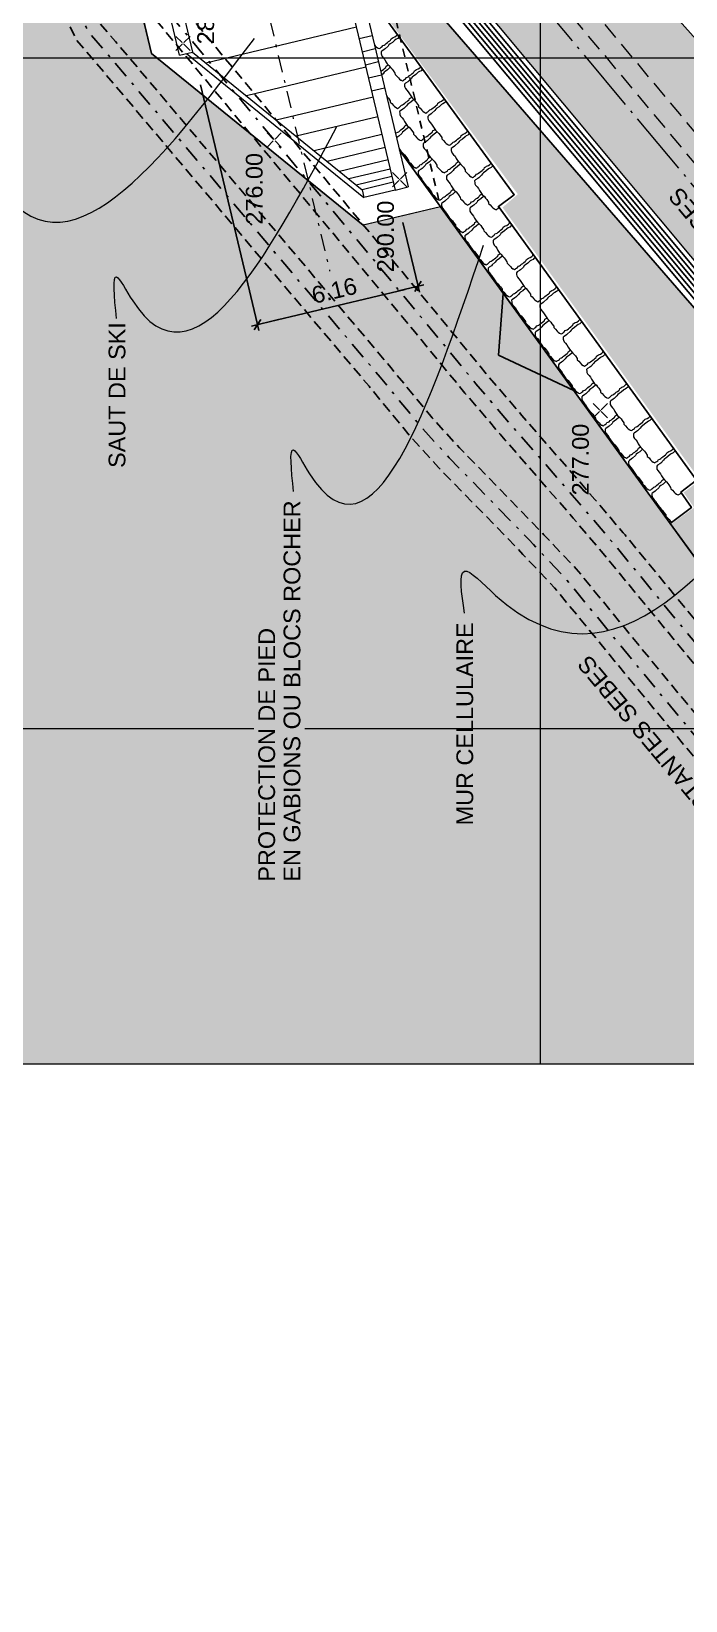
# Model space of a CAD drawing. Extents: x 62405 to 62842, y 108162 to 109685.
# Drawn here: x 62481 to 62505.4, y 109467.5 to 109526 of the extents above; entities that cross this region are included whole.
import ezdxf
from ezdxf.enums import TextEntityAlignment as Align

# ---------------------------------------------------------------- set-up
doc = ezdxf.new("R2010")
doc.units = 0
doc.header["$LTSCALE"] = 0.999976
doc.header["$MEASUREMENT"] = 0
for name, pattern in [('ACAD_ISO04W100', [30, 24, -3, 0, -3]), ('DOT', [0.55, 0.3, -0.25]), ('NASCOSTA', [9.525, 6.35, -3.175]), ('TRATTEGGIATA2', [9.525, 6.35, -3.175]), ('TRATTOPUNTO2', [12.7, 6.35, -3.175, 0, -3.175])]:
    doc.linetypes.add(name, pattern=pattern)
for name, color, linetype in [('Bâti', 7, 'Continuous'), ('colore lago', 131, 'Continuous'), ('Conduite 1000', 170, 'Continuous'), ('coordinate', 2, 'Continuous'), ('DIME', 6, 'Continuous'), ('Limite fiume', 6, 'Continuous'), ('LIN010CO', 2, 'Continuous'), ('LIN010TR', 2, 'NASCOSTA'), ('LIN018CO', 6, 'Continuous'), ('LIN018TR', 6, 'NASCOSTA'), ('LIN035CO', 1, 'Continuous'), ('pendenze', 2, 'Continuous'), ('scavo 1', 254, 'Continuous'), ('sezioni', 7, 'Continuous'), ('TEXT035', 1, 'Continuous')]:
    doc.layers.add(name, color=color, linetype=linetype)
doc.layers.add('Colori bordi', color=5, linetype='Continuous', plot=False)
doc.styles.add('ARIAL', font='arial.ttf')
doc.dimstyles.new('250', dxfattribs={"dimscale": 2.5, "dimtxt": 0.25, "dimasz": 0.2, "dimexe": 0, "dimexo": 0.5, "dimgap": 0.1, "dimtad": 1, "dimzin": 0, "dimdsep": 46, "dimtxsty": 'ARIAL', "dimblk1": 'LINE', "dimblk2": 'LINE', "dimsah": 1, "dimcen": 2.5, "dimclrd": 256, "dimclre": 256, "dimclrt": 1, "dimadec": 0, "dimazin": 0, "dimtfac": 1, "dimtmove": 2, "dimatfit": 3, "dimldrblk": 'LINE', "dimfxl": 1, "dimtvp": 1, "dimtolj": 1, "dimtzin": 0, "dimarcsym": 0})

# ---------------------------------------------------------------- blocks, each defined once
blk = doc.blocks.new('quote')
at = {"layer": 'LIN018CO'}
for p, q in [((0.001, 0.001), (-0.001, -0.001)), ((0.001, -0.001), (-0.001, 0.001))]:
    blk.add_line(p, q, dxfattribs=at)
at = {"layer": 'LIN035CO'}
for p, q in [((-0.013, 0.013), (-0.106, 0.106)), ((0.106, 0.106), (0.013, 0.013)), ((-0.013, -0.013), (-0.106, -0.106)), ((0.106, -0.106), (0.013, -0.013))]:
    blk.add_line(p, q, dxfattribs=at)
at = {"layer": 'TEXT035', "style": 'ARIAL'}
blk.add_attdef('VALORE', text='', height=0.25, dxfattribs=at).set_placement((0, 0.33), align=Align.CENTER)
blk = doc.blocks.new('LINE')
for p, q in [((-1.6, 0), (0.45, 0)), ((0, 0.45), (0, -0.45))]:
    blk.add_line(p, q)
at = {"color": 3}
blk.add_line((-0.32, -0.32), (0.32, 0.32), dxfattribs=at)
blk = doc.blocks.new('*D14')
at = {"layer": 'Defpoints', "color": 0, "ltscale": 2.5, "transparency": 16777216}
for p in [(62487.034, 109525.207), (62494.591, 109520.069), (62495.447, 109516.48)]:
    blk.add_point(p, dxfattribs=at)
at = {"layer": 'DIME', "lineweight": -2, "ltscale": 2.5, "transparency": 16777216}
for p, q in [((62487.324, 109523.991), (62489.455, 109515.052)), ((62494.881, 109518.853), (62495.447, 109516.48)), ((62489.941, 109515.168), (62494.96, 109516.364))]:
    blk.add_line(p, q, dxfattribs=at)
at = {"layer": 'DIME', "lineweight": -2, "ltscale": 2.5, "transparency": 16777216, "xscale": 0.5, "yscale": 0.5, "zscale": 0.5}
for p, rotation in [((62495.447, 109516.48), 13.40654190891899), ((62489.455, 109515.052), 193.406541908919)]:
    blk.add_blockref('LINE', p, dxfattribs=dict(at, rotation=rotation))
at = {"layer": 'DIME', "color": 1, "ltscale": 2.5, "transparency": 16777216, "insert": (62492.319, 109516.32), "char_height": 0.625, "attachment_point": 5, "rotation": 13.40654, "style": 'ARIAL'}
blk.add_mtext('\\A1;6.16', dxfattribs=at)

msp = doc.modelspace()

# ---------------------------------------------------------------- hatches: boundary and pattern name
at = {"layer": 'colore lago', "ltscale": 2.5}
msp.add_hatch(color=256, dxfattribs=at).paths.add_polyline_path([(62418.386, 109536.339), (62418.985, 109535.375), (62423.804, 109527.74), (62427.401, 109522.066), (62428.917, 109522.33), (62431.999, 109520.483), (62435.209, 109517.103), (62435.248, 109508.375), (62442.532, 109497.745), (62448.327, 109490.271), (62450.507, 109487.501), (62519.333, 109487.501), (62517.305, 109489.509), (62515.162, 109489.283), (62513.59, 109490.987), (62513.852, 109495.246), (62504.852, 109507.641), (62496.282, 109519.444), (62493.401, 109518.757), (62485.503, 109525.16), (62484.758, 109528.288), (62471.397, 109544.28), (62471.521, 109544.381), (62471.307, 109544.63), (62466.582, 109550.14), (62461.323, 109555.669), (62452.234, 109564.908), (62445.975, 109571.355), (62438.597, 109578.993), (62431.968, 109586.051), (62422.759, 109596.383), (62419.614, 109600.43), (62418.386, 109602.152)])
at = {"layer": 'Limite fiume', "linetype": 'Continuous'}
h = msp.add_hatch(dxfattribs=at)
h.set_pattern_fill('DOTS', color=256, scale=5, angle=-44.99995, style=0)
h.set_pattern_definition([(225.00005426, (0.10277, 999.94085), (0.1104857485, -0.33145619904), [0, -0.3125])])
h.paths.add_polyline_path([(62504.878, 109507.605), (62505.742, 109508.232), (62505.354, 109508.795), (62505.963, 109509.256), (62498.597, 109519.418), (62499.167, 109519.911), (62493.894, 109527.02), (62493.514, 109526.744), (62492.516, 109530.934), (62507.543, 109513.616), (62507.737, 109513.778), (62513.187, 109507.255), (62513.381, 109507.417), (62516.504, 109503.679), (62516.063, 109503.311), (62524.715, 109494.745), (62523.716, 109493.9), (62524.201, 109493.33), (62513.852, 109495.246)])
at = {"layer": 'scavo 1'}
msp.add_hatch(color=256, dxfattribs=at).paths.add_polyline_path([(62471.01, 109566.95), (62490.287, 109543.354), (62493.868, 109538.026), (62496.302, 109534.794), (62498.473, 109532.507), (62499.4, 109531.059), (62500.442, 109530.191), (62502.093, 109528.83), (62504.467, 109527.208), (62507.064, 109524.292), (62507.501, 109523.45), (62508, 109522.241), (62508.782, 109521.102), (62509.886, 109519.928), (62512.198, 109517.473), (62513.479, 109516.121), (62514.44, 109514.804), (62516.041, 109512.919), (62517.447, 109510.814), (62518.571, 109509.21), (62519.852, 109507.691), (62521.103, 109506.321), (62522.265, 109504.564), (62522.384, 109503.79), (62523.04, 109502.181), (62523.963, 109501.139), (62525.363, 109499.62), (62526.882, 109498.16), (62527.663, 109497.205), (62524.715, 109494.745), (62493.673, 109531.901), (62492.516, 109530.934), (62481.544, 109544.066), (62482.701, 109545.034), (62468.3, 109562.272), (62452.365, 109578.929), (62458.034, 109583.666), (62469.779, 109568.539)])

# ---------------------------------------------------------------- linework, layer by layer
at = {"layer": 'Bâti', "linetype": 'DOT'}
msp.add_line((62493.604, 109530.679), (62496.282, 109519.444), dxfattribs=at)
at = {"layer": 'Colori bordi', "linetype": 'Continuous', "lineweight": 0, "flags": 128}
msp.add_lwpolyline([(62423.804, 109527.74), (62427.401, 109522.066), (62428.917, 109522.33), (62431.999, 109520.483), (62435.209, 109517.103), (62435.248, 109508.375), (62442.532, 109497.745), (62448.327, 109490.271), (62450.507, 109487.501), (62519.333, 109487.501), (62517.305, 109489.509), (62515.162, 109489.283), (62513.59, 109490.987), (62513.852, 109495.246), (62504.852, 109507.641), (62496.282, 109519.444), (62493.401, 109518.757), (62485.503, 109525.16), (62484.758, 109528.288)], dxfattribs=at)
at = {"layer": 'Conduite 1000', "linetype": 'TRATTEGGIATA2', "ltscale": 0.06, "flags": 128}
for points, elevation in [([(62462.951, 109569.266), (62468.482, 109563.313), (62474.066, 109557.787), (62475.014, 109556.513), (62475.806, 109554.754), (62477.042, 109551.158), (62484.673, 109530.139), (62485.796, 109527.96), (62486.539, 109527.03), (62496.147, 109515.461), (62498.015, 109513.188), (62499.314, 109511.67), (62499.508, 109511.447), (62501.86, 109508.75), (62502.044, 109508.532), (62503.096, 109507.296), (62503.169, 109507.21), (62506.669, 109502.962), (62510.917, 109497.796), (62515.172, 109492.623), (62520.198, 109486.553), (62525.225, 109480.482), (62530.361, 109474.313), (62535.499, 109468.144), (62540.212, 109462.497), (62544.926, 109456.851), (62565.713, 109432.084), (62567.128, 109430.36), (62568.411, 109428.898), (62569.163, 109427.961), (62570.114, 109426.834), (62570.457, 109426.45), (62575.082, 109420.662), (62582.399, 109411.97), (62582.754, 109410.872), (62581.736, 109410.542), (62581.445, 109411.441), (62574.254, 109419.984), (62569.64, 109425.759), (62569.306, 109426.133), (62568.337, 109427.281), (62567.592, 109428.209), (62566.312, 109429.667), (62564.89, 109431.401), (62544.106, 109456.164), (62539.391, 109461.812), (62534.677, 109467.459), (62529.539, 109473.629), (62524.402, 109479.799), (62519.374, 109485.87), (62514.347, 109491.942), (62510.09, 109497.117), (62505.844, 109502.281), (62502.347, 109506.525), (62502.28, 109506.604), (62501.229, 109507.839), (62501.048, 109508.052), (62498.701, 109510.744), (62498.504, 109510.971), (62497.195, 109512.501), (62495.322, 109514.78), (62485.71, 109526.354), (62484.894, 109527.375), (62483.691, 109529.709), (62476.034, 109550.802), (62474.81, 109554.36), (62474.086, 109555.967), (62473.256, 109557.084), (62467.714, 109562.568), (62462.167, 109568.537)], 279.04), ([(62463.405, 109565.574), (62465.133, 109563.791), (62469.02, 109559.793), (62472.915, 109555.789), (62473.768, 109554.683), (62474.27, 109553.501), (62475.053, 109551.212), (62475.959, 109548.424), (62476.864, 109545.64), (62482.403, 109528.776), (62483.598, 109526.257), (62484.158, 109525.609), (62494.437, 109513.44), (62495.976, 109511.575), (62496.99, 109510.456), (62498.469, 109508.942), (62499.969, 109507.403), (62500.142, 109507.214), (62501.341, 109505.952), (62503.051, 109503.871), (62504.767, 109501.782), (62509.889, 109495.622), (62515.014, 109489.461), (62518.195, 109485.622), (62525.264, 109477.098), (62530.391, 109470.978), (62534.032, 109466.633), (62535.529, 109464.845), (62535.642, 109464.708), (62536.737, 109463.404), (62545.242, 109453.253), (62545.418, 109453.044), (62561.204, 109434.247), (62563.166, 109431.887), (62565.561, 109428.98), (62566.396, 109428.011), (62567.418, 109426.731), (62568.805, 109425.067), (62572.623, 109420.422), (62576.608, 109415.646), (62580.658, 109410.792), (62581.152, 109409.337), (62580.139, 109408.993), (62579.709, 109410.26), (62575.787, 109414.96), (62571.799, 109419.739), (62567.981, 109424.384), (62566.589, 109426.054), (62565.572, 109427.328), (62564.743, 109428.291), (62562.342, 109431.205), (62560.383, 109433.561), (62544.599, 109452.356), (62544.422, 109452.566), (62535.917, 109462.716), (62534.82, 109464.023), (62534.706, 109464.161), (62533.211, 109465.946), (62529.571, 109470.291), (62524.442, 109476.413), (62517.372, 109484.939), (62514.19, 109488.777), (62509.066, 109494.938), (62503.943, 109501.1), (62502.224, 109503.191), (62500.538, 109505.243), (62499.359, 109506.485), (62499.192, 109506.668), (62497.703, 109508.194), (62496.211, 109509.723), (62495.167, 109510.875), (62493.616, 109512.754), (62483.344, 109524.914), (62482.694, 109525.668), (62481.407, 109528.378), (62475.846, 109545.308), (62474.941, 109548.093), (62474.037, 109550.874), (62473.27, 109553.119), (62472.836, 109554.139), (62472.105, 109555.087), (62468.252, 109559.048), (62464.365, 109563.045), (62462.637, 109564.829)], 277.833)]:
    msp.add_lwpolyline(points, close=True, dxfattribs=dict(at, elevation=elevation))
at = {"layer": 'Conduite 1000', "linetype": 'TRATTOPUNTO2', "ltscale": 0.1, "flags": 128}
for points, elevation in [([(62462.559, 109568.901), (62468.098, 109562.94), (62473.661, 109557.435), (62474.55, 109556.24), (62475.308, 109554.557), (62476.538, 109550.98), (62484.182, 109529.924), (62485.345, 109527.667), (62486.124, 109526.692), (62495.734, 109515.121), (62497.605, 109512.844), (62498.909, 109511.32), (62499.105, 109511.096), (62501.454, 109508.401), (62501.636, 109508.186), (62502.688, 109506.95), (62502.758, 109506.868), (62506.256, 109502.622), (62510.504, 109497.456), (62514.759, 109492.282), (62519.786, 109486.211), (62524.813, 109480.14), (62529.95, 109473.971), (62535.088, 109467.802), (62539.801, 109462.154), (62544.516, 109456.507), (62565.301, 109431.742), (62566.72, 109430.013), (62568.001, 109428.553), (62568.75, 109427.621), (62569.71, 109426.484), (62570.049, 109426.105), (62574.668, 109420.323), (62581.922, 109411.705), (62582.245, 109410.707)], 279.04), ([(62463.021, 109565.201), (62464.749, 109563.418), (62468.636, 109559.42), (62472.51, 109555.438), (62473.302, 109554.411), (62473.77, 109553.31), (62474.545, 109551.043), (62475.45, 109548.258), (62476.355, 109545.474), (62481.905, 109528.577), (62483.146, 109525.962), (62483.751, 109525.261), (62494.026, 109513.097), (62495.571, 109511.225), (62496.601, 109510.09), (62498.086, 109508.568), (62499.58, 109507.036), (62499.751, 109506.85), (62500.939, 109505.597), (62502.637, 109503.531), (62504.355, 109501.441), (62509.478, 109495.28), (62514.602, 109489.119), (62517.784, 109485.281), (62524.853, 109476.755), (62529.981, 109470.634), (62533.622, 109466.289), (62535.117, 109464.503), (62535.231, 109464.366), (62536.327, 109463.06), (62544.832, 109452.909), (62545.008, 109452.7), (62560.794, 109433.904), (62562.754, 109431.546), (62565.152, 109428.636), (62565.984, 109427.67), (62567.003, 109426.392), (62568.393, 109424.725), (62572.211, 109420.08), (62576.198, 109415.303), (62580.184, 109410.526), (62580.646, 109409.165)], 277.833)]:
    msp.add_lwpolyline(points, dxfattribs=dict(at, elevation=elevation))
at = {"layer": 'coordinate', "linetype": 'Continuous', "lineweight": 0}
for p, q in [((62500, 109634.678), (62500, 109487.501)), ((62471.457, 109525), (62561.886, 109525)), ((62418.386, 109500), (62489.313, 109500)), ((62491.225, 109500), (62501.294, 109500)), ((62501.294, 109500), (62532.435, 109500))]:
    msp.add_line(p, q, dxfattribs=at)
at = {"layer": 'Limite fiume', "linetype": 'Continuous'}
for p, q in [((62494.752, 109521.551), (62504.852, 109507.641)), ((62498.626, 109516.216), (62498.446, 109513.908)), ((62498.446, 109513.908), (62501.256, 109512.594))]:
    msp.add_line(p, q, dxfattribs=at)
at = {"layer": 'Limite fiume', "linetype": 'Continuous', "flags": 128}
msp.add_lwpolyline([(62504.852, 109507.641), (62505.646, 109508.229), (62505.251, 109508.812), (62505.83, 109509.251), (62498.441, 109519.457), (62499.034, 109519.89), (62493.887, 109526.95), (62493.528, 109526.685), (62492.516, 109530.934), (62507.543, 109513.616), (62507.737, 109513.778), (62513.187, 109507.255), (62513.381, 109507.417), (62516.504, 109503.679), (62516.063, 109503.311), (62524.663, 109494.702), (62523.716, 109493.9), (62524.201, 109493.33), (62513.852, 109495.246)], close=True, dxfattribs=at)
at = {"layer": 'LIN010CO', "linetype": 'Continuous', "lineweight": 0}
for p, q in [((62493.144, 109526.14), (62487.532, 109524.803)), ((62493.247, 109525.711), (62493.733, 109525.827)), ((62493.363, 109525.224), (62493.849, 109525.34)), ((62493.501, 109524.643), (62489.041, 109523.58)), ((62493.479, 109524.738), (62493.965, 109524.854)), ((62493.594, 109524.252), (62494.081, 109524.367)), ((62493.765, 109523.536), (62490.156, 109522.676)), ((62493.941, 109522.796), (62490.901, 109522.072)), ((62494.099, 109522.134), (62491.568, 109521.531)), ((62494.214, 109521.65), (62492.055, 109521.136)), ((62494.324, 109521.192), (62492.517, 109520.762)), ((62494.405, 109520.849), (62492.863, 109520.481)), ((62494.472, 109520.571), (62493.142, 109520.254))]:
    msp.add_line(p, q, dxfattribs=at)
at = {"layer": 'LIN010CO', "linetype": 'TRATTOPUNTO2', "lineweight": 0, "ltscale": 0.1, "flags": 128}
msp.add_lwpolyline([(62452.113, 109685.001), (62492.147, 109517.041)], dxfattribs=at)
at = {"layer": 'LIN010CO', "linetype": 'Continuous', "lineweight": 0, "flags": 128}
for points in [[(62493.817, 109525.475), (62493.841, 109525.447), (62493.879, 109525.404), (62493.934, 109525.367), (62493.934, 109525.367), (62493.952, 109525.36), (62493.993, 109525.34), (62494.026, 109525.358), (62494.047, 109525.373), (62494.067, 109525.389), (62494.105, 109525.417), (62494.137, 109525.461), (62494.18, 109525.474), (62494.216, 109525.495), (62494.259, 109525.534), (62494.3, 109525.565), (62494.346, 109525.6), (62494.392, 109525.635), (62494.421, 109525.657), (62494.439, 109525.71), (62494.48, 109525.734), (62494.513, 109525.759), (62494.58, 109525.783), (62494.638, 109525.828), (62494.677, 109525.863), (62494.677, 109525.867)], [(62494.754, 109525.762), (62494.741, 109525.765), (62494.72, 109525.749), (62494.685, 109525.717), (62494.629, 109525.687), (62494.58, 109525.657), (62494.487, 109525.573), (62494.405, 109525.517), (62494.359, 109525.483), (62494.326, 109525.431), (62494.219, 109525.331), (62494.185, 109525.306), (62494.099, 109525.247), (62494.069, 109525.217), (62494.07, 109525.146), (62494.076, 109525.105), (62494.105, 109525.049), (62494.157, 109524.989), (62494.208, 109524.93), (62494.249, 109524.85), (62494.298, 109524.776), (62494.352, 109524.705), (62494.43, 109524.627), (62494.479, 109524.572), (62494.52, 109524.518), (62494.585, 109524.423), (62494.589, 109524.374), (62494.652, 109524.317), (62494.713, 109524.246), (62494.752, 109524.203), (62494.806, 109524.166), (62494.806, 109524.166), (62494.824, 109524.159), (62494.866, 109524.139), (62494.898, 109524.157), (62494.919, 109524.172), (62494.939, 109524.188), (62494.977, 109524.216), (62495.009, 109524.26), (62495.052, 109524.273), (62495.088, 109524.294), (62495.131, 109524.333), (62495.172, 109524.364), (62495.218, 109524.399), (62495.264, 109524.434), (62495.293, 109524.456), (62495.311, 109524.509), (62495.352, 109524.533), (62495.385, 109524.558), (62495.452, 109524.582), (62495.51, 109524.627), (62495.549, 109524.662), (62495.55, 109524.67)], [(62494.053, 109524.486), (62494.077, 109524.508), (62494.118, 109524.539), (62494.164, 109524.574), (62494.21, 109524.609), (62494.239, 109524.631), (62494.257, 109524.684), (62494.298, 109524.708), (62494.331, 109524.733)], [(62494.416, 109524.642), (62494.398, 109524.631), (62494.305, 109524.547), (62494.223, 109524.491), (62494.177, 109524.457), (62494.144, 109524.405), (62494.085, 109524.35)], [(62495.63, 109524.56), (62495.613, 109524.564), (62495.592, 109524.548), (62495.558, 109524.516), (62495.501, 109524.486), (62495.452, 109524.456), (62495.359, 109524.372), (62495.277, 109524.316), (62495.231, 109524.282), (62495.198, 109524.23), (62495.091, 109524.13), (62495.058, 109524.104), (62494.971, 109524.046), (62494.941, 109524.016), (62494.942, 109523.945), (62494.948, 109523.904), (62494.977, 109523.848), (62495.029, 109523.788), (62495.08, 109523.729), (62495.121, 109523.649), (62495.17, 109523.575), (62495.224, 109523.504), (62495.302, 109523.426), (62495.351, 109523.371), (62495.392, 109523.317), (62495.457, 109523.222), (62495.461, 109523.173), (62495.524, 109523.116), (62495.585, 109523.045), (62495.624, 109523.002), (62495.678, 109522.965), (62495.678, 109522.965), (62495.696, 109522.958), (62495.738, 109522.938), (62495.77, 109522.956), (62495.791, 109522.971), (62495.811, 109522.987), (62495.849, 109523.015), (62495.881, 109523.059), (62495.924, 109523.072), (62495.96, 109523.093), (62496.003, 109523.132), (62496.044, 109523.163), (62496.09, 109523.198), (62496.136, 109523.233), (62496.165, 109523.255), (62496.183, 109523.308), (62496.224, 109523.332), (62496.257, 109523.357), (62496.324, 109523.381), (62496.382, 109523.425), (62496.421, 109523.461), (62496.422, 109523.473)], [(62494.269, 109523.578), (62494.297, 109523.546), (62494.338, 109523.492), (62494.403, 109523.398), (62494.407, 109523.349), (62494.47, 109523.291), (62494.531, 109523.22), (62494.569, 109523.177), (62494.624, 109523.14), (62494.624, 109523.14), (62494.642, 109523.134), (62494.683, 109523.113), (62494.716, 109523.131), (62494.737, 109523.146), (62494.757, 109523.162), (62494.795, 109523.191), (62494.827, 109523.234), (62494.87, 109523.247), (62494.906, 109523.268), (62494.949, 109523.307), (62494.99, 109523.338), (62495.036, 109523.373), (62495.082, 109523.408), (62495.111, 109523.43), (62495.129, 109523.483), (62495.17, 109523.507), (62495.203, 109523.532)], [(62495.288, 109523.441), (62495.27, 109523.43), (62495.177, 109523.346), (62495.095, 109523.29), (62495.049, 109523.256), (62495.016, 109523.204), (62494.909, 109523.104), (62494.875, 109523.079), (62494.789, 109523.02), (62494.759, 109522.99), (62494.76, 109522.92), (62494.766, 109522.878), (62494.795, 109522.822), (62494.847, 109522.762), (62494.898, 109522.703), (62494.939, 109522.623), (62494.988, 109522.549), (62495.042, 109522.478), (62495.12, 109522.4), (62495.169, 109522.345), (62495.21, 109522.291), (62495.275, 109522.197), (62495.279, 109522.148), (62495.342, 109522.09), (62495.403, 109522.019), (62495.442, 109521.976), (62495.496, 109521.939), (62495.496, 109521.939), (62495.514, 109521.933), (62495.556, 109521.912), (62495.588, 109521.93), (62495.609, 109521.945), (62495.629, 109521.961), (62495.667, 109521.989), (62495.699, 109522.033), (62495.742, 109522.046), (62495.778, 109522.067), (62495.821, 109522.106), (62495.862, 109522.137), (62495.908, 109522.172), (62495.954, 109522.207), (62495.983, 109522.229), (62496.001, 109522.282), (62496.042, 109522.306), (62496.075, 109522.331)], [(62496.506, 109523.358), (62496.485, 109523.363), (62496.464, 109523.347), (62496.43, 109523.315), (62496.373, 109523.285), (62496.324, 109523.255), (62496.231, 109523.171), (62496.149, 109523.115), (62496.103, 109523.081), (62496.07, 109523.029), (62495.963, 109522.929), (62495.93, 109522.903), (62495.843, 109522.845), (62495.813, 109522.815), (62495.814, 109522.744), (62495.82, 109522.703), (62495.849, 109522.646), (62495.901, 109522.587), (62495.952, 109522.528), (62495.993, 109522.448), (62496.042, 109522.374), (62496.096, 109522.303), (62496.175, 109522.225), (62496.223, 109522.17), (62496.264, 109522.116), (62496.329, 109522.021), (62496.333, 109521.972), (62496.396, 109521.915), (62496.457, 109521.844), (62496.496, 109521.801), (62496.55, 109521.764), (62496.55, 109521.764), (62496.568, 109521.757), (62496.61, 109521.737), (62496.642, 109521.755), (62496.663, 109521.77), (62496.683, 109521.786), (62496.721, 109521.814), (62496.753, 109521.858), (62496.796, 109521.871), (62496.832, 109521.892), (62496.875, 109521.931), (62496.916, 109521.962), (62496.962, 109521.997), (62497.008, 109522.031), (62497.037, 109522.054), (62497.056, 109522.107), (62497.096, 109522.131), (62497.129, 109522.156), (62497.196, 109522.18), (62497.254, 109522.224), (62497.293, 109522.26), (62497.295, 109522.276)], [(62494.607, 109522.16), (62494.613, 109522.165), (62494.645, 109522.209), (62494.688, 109522.221), (62494.724, 109522.242), (62494.767, 109522.281), (62494.808, 109522.313), (62494.854, 109522.347), (62494.9, 109522.382), (62494.929, 109522.404), (62494.947, 109522.457), (62494.988, 109522.481), (62495.021, 109522.506)], [(62495.106, 109522.415), (62495.088, 109522.404), (62494.995, 109522.32), (62494.913, 109522.264), (62494.867, 109522.23), (62494.834, 109522.178), (62494.727, 109522.078), (62494.693, 109522.053), (62494.641, 109522.017)], [(62496.16, 109522.24), (62496.142, 109522.229), (62496.049, 109522.145), (62495.967, 109522.089), (62495.921, 109522.055), (62495.888, 109522.003), (62495.781, 109521.903), (62495.748, 109521.878), (62495.661, 109521.819), (62495.631, 109521.789), (62495.632, 109521.719), (62495.638, 109521.677), (62495.667, 109521.621), (62495.719, 109521.561), (62495.77, 109521.502), (62495.811, 109521.422), (62495.86, 109521.348), (62495.914, 109521.277), (62495.992, 109521.199), (62496.041, 109521.144), (62496.082, 109521.09), (62496.147, 109520.996), (62496.151, 109520.947), (62496.214, 109520.889), (62496.275, 109520.818), (62496.314, 109520.775), (62496.368, 109520.738), (62496.368, 109520.738), (62496.386, 109520.732), (62496.428, 109520.711), (62496.46, 109520.729), (62496.481, 109520.744), (62496.501, 109520.76), (62496.539, 109520.788), (62496.571, 109520.832), (62496.614, 109520.845), (62496.65, 109520.866), (62496.693, 109520.905), (62496.734, 109520.936), (62496.78, 109520.971), (62496.826, 109521.006), (62496.855, 109521.028), (62496.874, 109521.081), (62496.914, 109521.105), (62496.947, 109521.13)], [(62497.383, 109522.156), (62497.357, 109522.162), (62497.336, 109522.146), (62497.302, 109522.113), (62497.245, 109522.084), (62497.197, 109522.054), (62497.103, 109521.97), (62497.021, 109521.914), (62496.975, 109521.879), (62496.942, 109521.828), (62496.835, 109521.728), (62496.802, 109521.702), (62496.715, 109521.644), (62496.685, 109521.614), (62496.686, 109521.543), (62496.692, 109521.502), (62496.721, 109521.445), (62496.773, 109521.386), (62496.824, 109521.327), (62496.865, 109521.247), (62496.914, 109521.173), (62496.968, 109521.102), (62497.047, 109521.024), (62497.095, 109520.969), (62497.136, 109520.915), (62497.201, 109520.82), (62497.205, 109520.771), (62497.268, 109520.714), (62497.329, 109520.643), (62497.368, 109520.6), (62497.422, 109520.563), (62497.422, 109520.563), (62497.44, 109520.556), (62497.482, 109520.536), (62497.514, 109520.554), (62497.535, 109520.569), (62497.555, 109520.585), (62497.593, 109520.613), (62497.625, 109520.657), (62497.668, 109520.67), (62497.704, 109520.691), (62497.747, 109520.73), (62497.788, 109520.761), (62497.834, 109520.796), (62497.88, 109520.83), (62497.909, 109520.853), (62497.928, 109520.906), (62497.968, 109520.93), (62498.001, 109520.955), (62498.068, 109520.979), (62498.126, 109521.023), (62498.165, 109521.059), (62498.168, 109521.079)], [(62494.727, 109521.655), (62494.757, 109521.597), (62494.806, 109521.523), (62494.86, 109521.452), (62494.938, 109521.375), (62494.987, 109521.319), (62495.028, 109521.265), (62495.093, 109521.171), (62495.097, 109521.122), (62495.16, 109521.065), (62495.221, 109520.993), (62495.259, 109520.95), (62495.314, 109520.913), (62495.314, 109520.913), (62495.332, 109520.907), (62495.373, 109520.886), (62495.406, 109520.904), (62495.427, 109520.92), (62495.447, 109520.935), (62495.485, 109520.964), (62495.517, 109521.008), (62495.56, 109521.02), (62495.596, 109521.041), (62495.639, 109521.08), (62495.68, 109521.112), (62495.726, 109521.146), (62495.772, 109521.181), (62495.801, 109521.203), (62495.819, 109521.256), (62495.86, 109521.28), (62495.893, 109521.305)], [(62495.978, 109521.214), (62495.96, 109521.203), (62495.867, 109521.119), (62495.785, 109521.063), (62495.739, 109521.029), (62495.706, 109520.977), (62495.599, 109520.877), (62495.565, 109520.852), (62495.479, 109520.793), (62495.449, 109520.764), (62495.45, 109520.693), (62495.456, 109520.651), (62495.485, 109520.595), (62495.537, 109520.535), (62495.588, 109520.476), (62495.629, 109520.396), (62495.678, 109520.322), (62495.732, 109520.251), (62495.81, 109520.174), (62495.859, 109520.118), (62495.9, 109520.064), (62495.965, 109519.97), (62495.969, 109519.921), (62496.032, 109519.863), (62496.093, 109519.792), (62496.132, 109519.749), (62496.186, 109519.712), (62496.186, 109519.712), (62496.204, 109519.706), (62496.246, 109519.685), (62496.278, 109519.703), (62496.299, 109519.719), (62496.319, 109519.734), (62496.357, 109519.763), (62496.389, 109519.807), (62496.432, 109519.819), (62496.468, 109519.84), (62496.511, 109519.879), (62496.552, 109519.91), (62496.598, 109519.945), (62496.644, 109519.98), (62496.673, 109520.002), (62496.691, 109520.055), (62496.732, 109520.079), (62496.765, 109520.104)], [(62497.032, 109521.039), (62497.014, 109521.028), (62496.921, 109520.944), (62496.839, 109520.888), (62496.793, 109520.854), (62496.76, 109520.802), (62496.653, 109520.702), (62496.62, 109520.677), (62496.533, 109520.618), (62496.503, 109520.588), (62496.504, 109520.518), (62496.51, 109520.476), (62496.539, 109520.42), (62496.591, 109520.36), (62496.642, 109520.301), (62496.683, 109520.221), (62496.732, 109520.147), (62496.786, 109520.076), (62496.865, 109519.998), (62496.913, 109519.943), (62496.954, 109519.889), (62497.019, 109519.795), (62497.023, 109519.745), (62497.086, 109519.688), (62497.147, 109519.617), (62497.186, 109519.574), (62497.24, 109519.537), (62497.24, 109519.537), (62497.258, 109519.53), (62497.3, 109519.51), (62497.332, 109519.528), (62497.353, 109519.543), (62497.373, 109519.559), (62497.411, 109519.587), (62497.443, 109519.631), (62497.486, 109519.644), (62497.522, 109519.665), (62497.565, 109519.704), (62497.606, 109519.735), (62497.652, 109519.77), (62497.698, 109519.805), (62497.727, 109519.827), (62497.746, 109519.88), (62497.786, 109519.904), (62497.819, 109519.929)], [(62498.259, 109520.954), (62498.229, 109520.961), (62498.208, 109520.945), (62498.174, 109520.912), (62498.117, 109520.883), (62498.069, 109520.853), (62497.975, 109520.769), (62497.893, 109520.713), (62497.847, 109520.678), (62497.814, 109520.627), (62497.707, 109520.527), (62497.674, 109520.501), (62497.587, 109520.443), (62497.557, 109520.413), (62497.559, 109520.342), (62497.564, 109520.301), (62497.593, 109520.244), (62497.645, 109520.185), (62497.696, 109520.126), (62497.737, 109520.046), (62497.787, 109519.972), (62497.84, 109519.901), (62497.919, 109519.823), (62497.967, 109519.768), (62498.008, 109519.714), (62498.073, 109519.619), (62498.077, 109519.57), (62498.14, 109519.513), (62498.201, 109519.441), (62498.24, 109519.399), (62498.294, 109519.362), (62498.294, 109519.362), (62498.312, 109519.355), (62498.354, 109519.335), (62498.386, 109519.353), (62498.407, 109519.368), (62498.428, 109519.384), (62498.465, 109519.412), (62498.469, 109519.418)], [(62496.85, 109520.013), (62496.832, 109520.002), (62496.739, 109519.918), (62496.657, 109519.862), (62496.611, 109519.828), (62496.578, 109519.776), (62496.471, 109519.676), (62496.438, 109519.651), (62496.351, 109519.592), (62496.321, 109519.563), (62496.322, 109519.492), (62496.328, 109519.45), (62496.357, 109519.394), (62496.409, 109519.334), (62496.46, 109519.275), (62496.501, 109519.195), (62496.55, 109519.121), (62496.604, 109519.05), (62496.683, 109518.972), (62496.731, 109518.917), (62496.772, 109518.863), (62496.837, 109518.769), (62496.841, 109518.72), (62496.904, 109518.662), (62496.965, 109518.591), (62497.004, 109518.548), (62497.058, 109518.511), (62497.058, 109518.511), (62497.076, 109518.505), (62497.118, 109518.484), (62497.15, 109518.502), (62497.171, 109518.518), (62497.191, 109518.533), (62497.229, 109518.562), (62497.261, 109518.606), (62497.304, 109518.618), (62497.34, 109518.639), (62497.383, 109518.678), (62497.424, 109518.709), (62497.47, 109518.744), (62497.516, 109518.779), (62497.545, 109518.801), (62497.564, 109518.854), (62497.604, 109518.878), (62497.637, 109518.903)], [(62497.904, 109519.838), (62497.887, 109519.827), (62497.793, 109519.743), (62497.711, 109519.687), (62497.665, 109519.653), (62497.632, 109519.601), (62497.525, 109519.501), (62497.492, 109519.476), (62497.405, 109519.417), (62497.375, 109519.387), (62497.376, 109519.316), (62497.382, 109519.275), (62497.411, 109519.219), (62497.463, 109519.159), (62497.514, 109519.1), (62497.555, 109519.02), (62497.604, 109518.946), (62497.658, 109518.875), (62497.737, 109518.797), (62497.785, 109518.742), (62497.826, 109518.688), (62497.891, 109518.593), (62497.895, 109518.544), (62497.958, 109518.487), (62498.019, 109518.416), (62498.058, 109518.373), (62498.112, 109518.336), (62498.112, 109518.336), (62498.13, 109518.329), (62498.172, 109518.309), (62498.204, 109518.327), (62498.225, 109518.342), (62498.245, 109518.358), (62498.283, 109518.386), (62498.315, 109518.43), (62498.358, 109518.443), (62498.394, 109518.464), (62498.437, 109518.503), (62498.478, 109518.534), (62498.524, 109518.569), (62498.57, 109518.604), (62498.599, 109518.626), (62498.618, 109518.679), (62498.658, 109518.703), (62498.691, 109518.728), (62498.758, 109518.752), (62498.816, 109518.797), (62498.855, 109518.832), (62498.859, 109518.861), (62498.859, 109518.879)], [(62497.722, 109518.812), (62497.704, 109518.801), (62497.611, 109518.717), (62497.529, 109518.661), (62497.483, 109518.627), (62497.45, 109518.575), (62497.343, 109518.475), (62497.31, 109518.45), (62497.223, 109518.391), (62497.193, 109518.362), (62497.194, 109518.291), (62497.2, 109518.249), (62497.229, 109518.193), (62497.281, 109518.133), (62497.332, 109518.074), (62497.373, 109517.994), (62497.422, 109517.92), (62497.476, 109517.849), (62497.555, 109517.771), (62497.603, 109517.716), (62497.644, 109517.662), (62497.709, 109517.568), (62497.713, 109517.519), (62497.776, 109517.461), (62497.837, 109517.39), (62497.876, 109517.347), (62497.93, 109517.31), (62497.93, 109517.31), (62497.948, 109517.304), (62497.99, 109517.283), (62498.022, 109517.301), (62498.043, 109517.316), (62498.063, 109517.332), (62498.101, 109517.361), (62498.133, 109517.404), (62498.176, 109517.417), (62498.212, 109517.438), (62498.255, 109517.477), (62498.296, 109517.508), (62498.342, 109517.543), (62498.388, 109517.578), (62498.417, 109517.6), (62498.436, 109517.653), (62498.476, 109517.677), (62498.509, 109517.702)], [(62499.022, 109518.655), (62498.977, 109518.7), (62498.958, 109518.725), (62498.919, 109518.734), (62498.898, 109518.718), (62498.864, 109518.686), (62498.807, 109518.656), (62498.759, 109518.626), (62498.665, 109518.542), (62498.583, 109518.486), (62498.537, 109518.452), (62498.504, 109518.4), (62498.397, 109518.3), (62498.364, 109518.275), (62498.277, 109518.216), (62498.247, 109518.186), (62498.249, 109518.115), (62498.254, 109518.074), (62498.283, 109518.018), (62498.335, 109517.958), (62498.386, 109517.899), (62498.427, 109517.819), (62498.477, 109517.745), (62498.53, 109517.674), (62498.609, 109517.596), (62498.657, 109517.541), (62498.698, 109517.487), (62498.763, 109517.392), (62498.767, 109517.343), (62498.83, 109517.286), (62498.891, 109517.215), (62498.93, 109517.172), (62498.984, 109517.135), (62498.984, 109517.135), (62499.002, 109517.128), (62499.044, 109517.108), (62499.076, 109517.126), (62499.097, 109517.141), (62499.118, 109517.157), (62499.155, 109517.185), (62499.187, 109517.229), (62499.23, 109517.242), (62499.266, 109517.263), (62499.309, 109517.302), (62499.35, 109517.333), (62499.396, 109517.368), (62499.442, 109517.403), (62499.471, 109517.425), (62499.49, 109517.478), (62499.53, 109517.502), (62499.563, 109517.527), (62499.63, 109517.551), (62499.688, 109517.596), (62499.727, 109517.631), (62499.731, 109517.66), (62499.731, 109517.675)], [(62498.594, 109517.611), (62498.577, 109517.6), (62498.483, 109517.516), (62498.401, 109517.46), (62498.355, 109517.426), (62498.322, 109517.374), (62498.215, 109517.274), (62498.182, 109517.249), (62498.095, 109517.19), (62498.065, 109517.161), (62498.067, 109517.09), (62498.072, 109517.048), (62498.101, 109516.992), (62498.153, 109516.932), (62498.204, 109516.873), (62498.245, 109516.793), (62498.294, 109516.719), (62498.348, 109516.648), (62498.427, 109516.57), (62498.475, 109516.515), (62498.516, 109516.461), (62498.581, 109516.367), (62498.585, 109516.318), (62498.648, 109516.26), (62498.709, 109516.189), (62498.748, 109516.146), (62498.802, 109516.109), (62498.802, 109516.109), (62498.82, 109516.103), (62498.862, 109516.082), (62498.894, 109516.1), (62498.915, 109516.115), (62498.936, 109516.131), (62498.973, 109516.16), (62499.005, 109516.203), (62499.048, 109516.216), (62499.084, 109516.237), (62499.127, 109516.276), (62499.168, 109516.307), (62499.214, 109516.342), (62499.26, 109516.377), (62499.289, 109516.399), (62499.308, 109516.452), (62499.348, 109516.476), (62499.381, 109516.501)], [(62499.884, 109517.463), (62499.849, 109517.499), (62499.83, 109517.524), (62499.791, 109517.533), (62499.77, 109517.517), (62499.736, 109517.485), (62499.68, 109517.455), (62499.631, 109517.425), (62499.537, 109517.341), (62499.455, 109517.285), (62499.409, 109517.251), (62499.376, 109517.199), (62499.269, 109517.099), (62499.236, 109517.074), (62499.149, 109517.015), (62499.119, 109516.985), (62499.121, 109516.914), (62499.126, 109516.873), (62499.155, 109516.817), (62499.207, 109516.757), (62499.258, 109516.698), (62499.299, 109516.618), (62499.349, 109516.544), (62499.402, 109516.473), (62499.481, 109516.395), (62499.529, 109516.34), (62499.57, 109516.286), (62499.635, 109516.191), (62499.639, 109516.142), (62499.702, 109516.085), (62499.763, 109516.014), (62499.802, 109515.971), (62499.856, 109515.934), (62499.856, 109515.934), (62499.874, 109515.927), (62499.916, 109515.907), (62499.948, 109515.925), (62499.969, 109515.94), (62499.99, 109515.956), (62500.027, 109515.984), (62500.059, 109516.028), (62500.102, 109516.041), (62500.138, 109516.062), (62500.181, 109516.101), (62500.223, 109516.132), (62500.268, 109516.167), (62500.314, 109516.202), (62500.343, 109516.224), (62500.362, 109516.277), (62500.402, 109516.301), (62500.436, 109516.326), (62500.502, 109516.35), (62500.56, 109516.395), (62500.599, 109516.43), (62500.603, 109516.459), (62500.603, 109516.47)], [(62499.466, 109516.41), (62499.449, 109516.399), (62499.355, 109516.315), (62499.273, 109516.259), (62499.227, 109516.225), (62499.194, 109516.173), (62499.087, 109516.073), (62499.054, 109516.048), (62498.967, 109515.989), (62498.937, 109515.96), (62498.939, 109515.889), (62498.944, 109515.847), (62498.973, 109515.791), (62499.025, 109515.731), (62499.076, 109515.672), (62499.117, 109515.592), (62499.167, 109515.518), (62499.22, 109515.447), (62499.299, 109515.369), (62499.347, 109515.314), (62499.388, 109515.26), (62499.453, 109515.166), (62499.457, 109515.117), (62499.52, 109515.059), (62499.581, 109514.988), (62499.62, 109514.945), (62499.674, 109514.908), (62499.674, 109514.908), (62499.692, 109514.902), (62499.734, 109514.881), (62499.766, 109514.899), (62499.787, 109514.914), (62499.808, 109514.93), (62499.845, 109514.959), (62499.877, 109515.002), (62499.92, 109515.015), (62499.956, 109515.036), (62499.999, 109515.075), (62500.04, 109515.106), (62500.086, 109515.141), (62500.132, 109515.176), (62500.161, 109515.198), (62500.18, 109515.251), (62500.22, 109515.275), (62500.253, 109515.3)], [(62500.747, 109516.272), (62500.721, 109516.298), (62500.703, 109516.323), (62500.663, 109516.332), (62500.642, 109516.316), (62500.608, 109516.284), (62500.552, 109516.254), (62500.503, 109516.224), (62500.409, 109516.14), (62500.327, 109516.084), (62500.281, 109516.05), (62500.248, 109515.998), (62500.141, 109515.898), (62500.108, 109515.872), (62500.021, 109515.814), (62499.991, 109515.784), (62499.993, 109515.713), (62499.998, 109515.672), (62500.027, 109515.616), (62500.079, 109515.556), (62500.13, 109515.497), (62500.171, 109515.417), (62500.221, 109515.343), (62500.274, 109515.272), (62500.353, 109515.194), (62500.401, 109515.139), (62500.442, 109515.085), (62500.507, 109514.99), (62500.511, 109514.941), (62500.574, 109514.884), (62500.635, 109514.813), (62500.674, 109514.77), (62500.728, 109514.733), (62500.728, 109514.733), (62500.746, 109514.726), (62500.788, 109514.706), (62500.82, 109514.724), (62500.841, 109514.739), (62500.862, 109514.755), (62500.899, 109514.783), (62500.931, 109514.827), (62500.974, 109514.84), (62501.01, 109514.861), (62501.053, 109514.9), (62501.095, 109514.931), (62501.14, 109514.966), (62501.186, 109515.001), (62501.215, 109515.023), (62501.234, 109515.076), (62501.274, 109515.1), (62501.308, 109515.125), (62501.374, 109515.149), (62501.432, 109515.193), (62501.471, 109515.229), (62501.475, 109515.258), (62501.475, 109515.266)], [(62500.338, 109515.209), (62500.321, 109515.198), (62500.227, 109515.114), (62500.145, 109515.058), (62500.099, 109515.024), (62500.066, 109514.972), (62499.959, 109514.872), (62499.926, 109514.847), (62499.839, 109514.788), (62499.809, 109514.758), (62499.811, 109514.688), (62499.816, 109514.646), (62499.845, 109514.59), (62499.897, 109514.53), (62499.948, 109514.471), (62499.989, 109514.391), (62500.039, 109514.317), (62500.092, 109514.246), (62500.171, 109514.168), (62500.219, 109514.113), (62500.26, 109514.059), (62500.325, 109513.965), (62500.329, 109513.916), (62500.392, 109513.858), (62500.453, 109513.787), (62500.492, 109513.744), (62500.546, 109513.707), (62500.546, 109513.707), (62500.564, 109513.701), (62500.606, 109513.68), (62500.638, 109513.698), (62500.659, 109513.713), (62500.68, 109513.729), (62500.717, 109513.757), (62500.749, 109513.801), (62500.792, 109513.814), (62500.828, 109513.835), (62500.871, 109513.874), (62500.913, 109513.905), (62500.958, 109513.94), (62501.004, 109513.975), (62501.033, 109513.997), (62501.052, 109514.05), (62501.092, 109514.074), (62501.125, 109514.099)], [(62501.61, 109515.08), (62501.593, 109515.097), (62501.575, 109515.121), (62501.535, 109515.131), (62501.514, 109515.115), (62501.48, 109515.083), (62501.424, 109515.053), (62501.375, 109515.023), (62501.281, 109514.939), (62501.199, 109514.883), (62501.153, 109514.849), (62501.12, 109514.797), (62501.013, 109514.697), (62500.98, 109514.671), (62500.893, 109514.613), (62500.863, 109514.583), (62500.865, 109514.512), (62500.87, 109514.471), (62500.9, 109514.414), (62500.951, 109514.355), (62501.002, 109514.296), (62501.043, 109514.216), (62501.093, 109514.142), (62501.146, 109514.071), (62501.225, 109513.993), (62501.273, 109513.938), (62501.314, 109513.884), (62501.379, 109513.789), (62501.383, 109513.74), (62501.446, 109513.683), (62501.507, 109513.612), (62501.546, 109513.569), (62501.6, 109513.532), (62501.6, 109513.532), (62501.618, 109513.525), (62501.66, 109513.505), (62501.692, 109513.523), (62501.713, 109513.538), (62501.734, 109513.554), (62501.771, 109513.582), (62501.803, 109513.626), (62501.846, 109513.639), (62501.882, 109513.66), (62501.925, 109513.699), (62501.967, 109513.73), (62502.012, 109513.765), (62502.058, 109513.799), (62502.087, 109513.822), (62502.106, 109513.875), (62502.146, 109513.899), (62502.18, 109513.924), (62502.246, 109513.948), (62502.305, 109513.992), (62502.343, 109514.028), (62502.347, 109514.057), (62502.347, 109514.061)], [(62501.21, 109514.008), (62501.193, 109513.997), (62501.099, 109513.913), (62501.017, 109513.857), (62500.971, 109513.823), (62500.938, 109513.771), (62500.831, 109513.671), (62500.798, 109513.646), (62500.711, 109513.587), (62500.681, 109513.557), (62500.683, 109513.487), (62500.688, 109513.445), (62500.717, 109513.389), (62500.769, 109513.329), (62500.82, 109513.27), (62500.861, 109513.19), (62500.911, 109513.116), (62500.964, 109513.045), (62501.043, 109512.967), (62501.091, 109512.912), (62501.132, 109512.858), (62501.197, 109512.764), (62501.201, 109512.715), (62501.264, 109512.657), (62501.325, 109512.586), (62501.364, 109512.543), (62501.418, 109512.506), (62501.418, 109512.506), (62501.436, 109512.499), (62501.478, 109512.479), (62501.51, 109512.497), (62501.531, 109512.512), (62501.552, 109512.528), (62501.589, 109512.556), (62501.621, 109512.6), (62501.664, 109512.613), (62501.7, 109512.634), (62501.743, 109512.673), (62501.785, 109512.704), (62501.83, 109512.739), (62501.876, 109512.774), (62501.905, 109512.796), (62501.924, 109512.849), (62501.964, 109512.873), (62501.997, 109512.898)], [(62502.472, 109513.889), (62502.465, 109513.896), (62502.447, 109513.92), (62502.407, 109513.93), (62502.386, 109513.914), (62502.352, 109513.881), (62502.296, 109513.852), (62502.247, 109513.822), (62502.153, 109513.738), (62502.071, 109513.682), (62502.025, 109513.647), (62501.992, 109513.596), (62501.885, 109513.496), (62501.852, 109513.47), (62501.765, 109513.412), (62501.735, 109513.382), (62501.737, 109513.311), (62501.742, 109513.27), (62501.772, 109513.213), (62501.823, 109513.154), (62501.874, 109513.095), (62501.915, 109513.015), (62501.965, 109512.941), (62502.018, 109512.87), (62502.097, 109512.792), (62502.145, 109512.737), (62502.186, 109512.683), (62502.251, 109512.588), (62502.255, 109512.539), (62502.318, 109512.482), (62502.379, 109512.411), (62502.418, 109512.368), (62502.472, 109512.331), (62502.472, 109512.331), (62502.49, 109512.324), (62502.532, 109512.304), (62502.564, 109512.322), (62502.585, 109512.337), (62502.606, 109512.353), (62502.643, 109512.381), (62502.675, 109512.425), (62502.718, 109512.438), (62502.754, 109512.459), (62502.797, 109512.498), (62502.839, 109512.529), (62502.884, 109512.564), (62502.93, 109512.598), (62502.959, 109512.621), (62502.978, 109512.674), (62503.018, 109512.698), (62503.052, 109512.723), (62503.118, 109512.747), (62503.177, 109512.791), (62503.215, 109512.827), (62503.219, 109512.856), (62503.219, 109512.857)], [(62502.082, 109512.807), (62502.065, 109512.796), (62501.971, 109512.712), (62501.889, 109512.656), (62501.843, 109512.622), (62501.81, 109512.57), (62501.703, 109512.47), (62501.67, 109512.445), (62501.583, 109512.386), (62501.553, 109512.356), (62501.555, 109512.286), (62501.56, 109512.244), (62501.59, 109512.188), (62501.641, 109512.128), (62501.692, 109512.069), (62501.733, 109511.989), (62501.783, 109511.915), (62501.836, 109511.844), (62501.915, 109511.766), (62501.963, 109511.711), (62502.004, 109511.657), (62502.069, 109511.563), (62502.073, 109511.513), (62502.136, 109511.456), (62502.197, 109511.385), (62502.236, 109511.342), (62502.29, 109511.305), (62502.29, 109511.305), (62502.308, 109511.298), (62502.35, 109511.278), (62502.382, 109511.296), (62502.403, 109511.311), (62502.424, 109511.327), (62502.461, 109511.355), (62502.493, 109511.399), (62502.536, 109511.412), (62502.572, 109511.433), (62502.615, 109511.472), (62502.657, 109511.503), (62502.702, 109511.538), (62502.748, 109511.573), (62502.777, 109511.595), (62502.796, 109511.648), (62502.836, 109511.672), (62502.869, 109511.697)], [(62503.32, 109512.718), (62503.319, 109512.719), (62503.279, 109512.729), (62503.258, 109512.713), (62503.224, 109512.68), (62503.168, 109512.651), (62503.119, 109512.621), (62503.025, 109512.537), (62502.943, 109512.481), (62502.897, 109512.446), (62502.864, 109512.395), (62502.757, 109512.295), (62502.724, 109512.269), (62502.638, 109512.211), (62502.607, 109512.181), (62502.609, 109512.11), (62502.614, 109512.069), (62502.644, 109512.012), (62502.695, 109511.953), (62502.746, 109511.894), (62502.787, 109511.814), (62502.837, 109511.74), (62502.89, 109511.669), (62502.969, 109511.591), (62503.017, 109511.536), (62503.058, 109511.482), (62503.123, 109511.387), (62503.127, 109511.338), (62503.19, 109511.281), (62503.251, 109511.209), (62503.29, 109511.167), (62503.344, 109511.13), (62503.344, 109511.13), (62503.362, 109511.123), (62503.404, 109511.103), (62503.436, 109511.121), (62503.457, 109511.136), (62503.478, 109511.152), (62503.515, 109511.18), (62503.547, 109511.224), (62503.59, 109511.237), (62503.626, 109511.258), (62503.669, 109511.297), (62503.711, 109511.328), (62503.756, 109511.363), (62503.802, 109511.397), (62503.831, 109511.419), (62503.85, 109511.473), (62503.89, 109511.497), (62503.924, 109511.522), (62503.99, 109511.546), (62504.049, 109511.59), (62504.087, 109511.626), (62504.091, 109511.653)], [(62502.954, 109511.606), (62502.937, 109511.595), (62502.843, 109511.511), (62502.761, 109511.455), (62502.715, 109511.421), (62502.682, 109511.369), (62502.575, 109511.269), (62502.542, 109511.244), (62502.455, 109511.185), (62502.425, 109511.155), (62502.427, 109511.084), (62502.432, 109511.043), (62502.462, 109510.987), (62502.513, 109510.927), (62502.564, 109510.868), (62502.605, 109510.788), (62502.655, 109510.714), (62502.708, 109510.643), (62502.787, 109510.565), (62502.835, 109510.51), (62502.876, 109510.456), (62502.941, 109510.361), (62502.945, 109510.312), (62503.008, 109510.255), (62503.069, 109510.184), (62503.108, 109510.141), (62503.162, 109510.104), (62503.162, 109510.104), (62503.18, 109510.097), (62503.222, 109510.077), (62503.254, 109510.095), (62503.275, 109510.11), (62503.296, 109510.126), (62503.333, 109510.154), (62503.365, 109510.198), (62503.408, 109510.211), (62503.444, 109510.232), (62503.487, 109510.271), (62503.529, 109510.302), (62503.574, 109510.337), (62503.62, 109510.372), (62503.649, 109510.394), (62503.668, 109510.447), (62503.708, 109510.471), (62503.741, 109510.496)], [(62504.188, 109511.519), (62504.151, 109511.528), (62504.13, 109511.512), (62504.096, 109511.479), (62504.04, 109511.45), (62503.991, 109511.42), (62503.897, 109511.336), (62503.815, 109511.28), (62503.769, 109511.245), (62503.736, 109511.194), (62503.629, 109511.094), (62503.596, 109511.068), (62503.51, 109511.01), (62503.479, 109510.98), (62503.481, 109510.909), (62503.486, 109510.868), (62503.516, 109510.811), (62503.567, 109510.752), (62503.618, 109510.693), (62503.659, 109510.613), (62503.709, 109510.539), (62503.762, 109510.468), (62503.841, 109510.39), (62503.889, 109510.335), (62503.93, 109510.281), (62503.995, 109510.186), (62503.999, 109510.137), (62504.062, 109510.08), (62504.123, 109510.008), (62504.162, 109509.966), (62504.216, 109509.929), (62504.216, 109509.929), (62504.234, 109509.922), (62504.276, 109509.902), (62504.308, 109509.92), (62504.329, 109509.935), (62504.35, 109509.951), (62504.387, 109509.979), (62504.419, 109510.023), (62504.462, 109510.036), (62504.499, 109510.057), (62504.541, 109510.096), (62504.583, 109510.127), (62504.628, 109510.162), (62504.674, 109510.196), (62504.703, 109510.218), (62504.722, 109510.272), (62504.762, 109510.296), (62504.796, 109510.321), (62504.862, 109510.345), (62504.921, 109510.389), (62504.959, 109510.425), (62504.962, 109510.449)], [(62503.826, 109510.405), (62503.809, 109510.394), (62503.715, 109510.31), (62503.633, 109510.254), (62503.587, 109510.22), (62503.554, 109510.168), (62503.447, 109510.068), (62503.414, 109510.043), (62503.328, 109509.984), (62503.297, 109509.954), (62503.299, 109509.883), (62503.304, 109509.842), (62503.334, 109509.786), (62503.385, 109509.726), (62503.436, 109509.667), (62503.477, 109509.587), (62503.527, 109509.513), (62503.58, 109509.442), (62503.659, 109509.364), (62503.707, 109509.309), (62503.748, 109509.255), (62503.813, 109509.16), (62503.817, 109509.111), (62503.88, 109509.054), (62503.941, 109508.983), (62503.98, 109508.94), (62504.034, 109508.903), (62504.034, 109508.903), (62504.052, 109508.896), (62504.094, 109508.876), (62504.126, 109508.894), (62504.147, 109508.909), (62504.168, 109508.925), (62504.205, 109508.953), (62504.237, 109508.997), (62504.28, 109509.01), (62504.316, 109509.031), (62504.359, 109509.07), (62504.401, 109509.101), (62504.446, 109509.136), (62504.492, 109509.171), (62504.521, 109509.193), (62504.54, 109509.246), (62504.58, 109509.27), (62504.613, 109509.295)], [(62505.057, 109510.319), (62505.023, 109510.327), (62505.002, 109510.311), (62504.968, 109510.278), (62504.912, 109510.249), (62504.863, 109510.219), (62504.769, 109510.135), (62504.687, 109510.079), (62504.641, 109510.044), (62504.608, 109509.993), (62504.501, 109509.893), (62504.468, 109509.867), (62504.382, 109509.809), (62504.351, 109509.779), (62504.353, 109509.708), (62504.358, 109509.667), (62504.388, 109509.61), (62504.439, 109509.551), (62504.49, 109509.492), (62504.531, 109509.412), (62504.581, 109509.338), (62504.634, 109509.267), (62504.713, 109509.189), (62504.761, 109509.134), (62504.802, 109509.08), (62504.867, 109508.985), (62504.872, 109508.936), (62504.934, 109508.879), (62504.995, 109508.807), (62505.034, 109508.765), (62505.088, 109508.727), (62505.088, 109508.727), (62505.106, 109508.721), (62505.148, 109508.701), (62505.18, 109508.718), (62505.201, 109508.734), (62505.222, 109508.75), (62505.259, 109508.778), (62505.267, 109508.788)], [(62504.698, 109509.204), (62504.681, 109509.193), (62504.587, 109509.109), (62504.505, 109509.053), (62504.459, 109509.019), (62504.426, 109508.967), (62504.319, 109508.867), (62504.286, 109508.842), (62504.2, 109508.783), (62504.169, 109508.753), (62504.171, 109508.682), (62504.176, 109508.641), (62504.206, 109508.585), (62504.257, 109508.525), (62504.308, 109508.466), (62504.349, 109508.386), (62504.399, 109508.312), (62504.452, 109508.241), (62504.531, 109508.163), (62504.579, 109508.108), (62504.62, 109508.054), (62504.685, 109507.959), (62504.69, 109507.91), (62504.752, 109507.853), (62504.813, 109507.782), (62504.852, 109507.739), (62504.906, 109507.702), (62504.906, 109507.702), (62504.924, 109507.695), (62504.925, 109507.695)]]:
    msp.add_lwpolyline(points, dxfattribs=at)
at = {"layer": 'LIN010TR', "lineweight": 0, "ltscale": 0.1}
for p, q in [((62492.637, 109537.936), (62527.079, 109496.71)), ((62492.637, 109536.773), (62526.392, 109496.37))]:
    msp.add_line(p, q, dxfattribs=at)
at = {"layer": 'LIN018CO', "lineweight": 0}
for points in [[(62479.15, 109519.675), (62479.15, 109521.234), (62479.75, 109520.335), (62489.341, 109525.716)], [(62484.198, 109515.277), (62484.198, 109516.835), (62484.798, 109515.936), (62492.421, 109522.434)], [(62490.802, 109508.827), (62490.802, 109510.386), (62491.401, 109509.487), (62497.889, 109518.019)], [(62497.174, 109504.3), (62497.174, 109505.859), (62498.338, 109504.959), (62510.509, 109511.293)]]:
    msp.add_spline(points, degree=3, dxfattribs=at)
at = {"layer": 'LIN018TR', "linetype": 'ACAD_ISO04W100', "lineweight": 0, "ltscale": 0.1}
msp.add_line((62491.7, 109536.993), (62526.064, 109495.861), dxfattribs=at)
at = {"layer": 'LIN035CO', "linetype": 'Continuous', "lineweight": 0}
for p, q in [((62486.548, 109525.091), (62482.217, 109543.261)), ((62483.092, 109541.745), (62487.034, 109525.207)), ((62492.516, 109530.934), (62495.078, 109520.185)), ((62492.145, 109530.331), (62494.591, 109520.069)), ((62484.758, 109528.288), (62485.503, 109525.16)), ((62485.503, 109525.16), (62493.401, 109518.757)), ((62486.548, 109525.091), (62487.034, 109525.207)), ((62486.81, 109525.153), (62493.424, 109519.79)), ((62493.71, 109523.765), (62494.197, 109523.881)), ((62494.591, 109520.069), (62493.424, 109519.79)), ((62494.591, 109520.069), (62495.078, 109520.185)), ((62496.282, 109519.444), (62494.718, 109519.071)), ((62493.765, 109518.844), (62493.401, 109518.757))]:
    msp.add_line(p, q, dxfattribs=at)
at = {"layer": 'LIN035CO', "linetype": 'Continuous', "lineweight": 0, "flags": 128}
msp.add_lwpolyline([(62493.673, 109531.901), (62524.715, 109494.745), (62527.663, 109497.205), (62526.882, 109498.16), (62525.363, 109499.62), (62523.963, 109501.139), (62523.04, 109502.181), (62522.384, 109503.79), (62522.265, 109504.564), (62521.103, 109506.321), (62519.852, 109507.691), (62518.571, 109509.21), (62517.447, 109510.814), (62516.041, 109512.919), (62514.44, 109514.804), (62513.479, 109516.121), (62512.198, 109517.473), (62509.886, 109519.928), (62508.782, 109521.102), (62508, 109522.241), (62507.501, 109523.45), (62507.064, 109524.292), (62504.467, 109527.208)], dxfattribs=at)
at = {"layer": 'pendenze', "linetype": 'Continuous'}
for p, q in [((62493.704, 109531.584), (62516.806, 109503.932)), ((62493.73, 109531.319), (62516.691, 109503.836)), ((62493.756, 109531.054), (62516.576, 109503.74)), ((62493.781, 109530.79), (62513.338, 109507.381)), ((62493.807, 109530.525), (62507.773, 109513.808)), ((62493.833, 109530.26), (62507.658, 109513.712))]:
    msp.add_line(p, q, dxfattribs=at)
at = {"layer": 'scavo 1'}
msp.add_line((62504.852, 109507.641), (62513.852, 109495.246), dxfattribs=at)
at = {"layer": 'sezioni', "linetype": 'Continuous', "lineweight": 0}
for p, q in [((62487.034, 109525.207), (62493.355, 109520.082)), ((62494.522, 109520.361), (62493.355, 109520.082)), ((62493.355, 109520.082), (62493.424, 109519.79))]:
    msp.add_line(p, q, dxfattribs=at)

# ---------------------------------------------------------------- block references
ref = msp.add_blockref('quote', (62486.678, 109525.532), dxfattribs=dict(xscale=2.5, yscale=2.5, zscale=2.5, rotation=90.00005426352453))
ref.add_attrib('VALORE', '283.50', dxfattribs={"layer": 'TEXT035', "height": 0.625, "rotation": 90.00005, "style": 'ARIAL'}).set_placement((62487.832, 109526.835), align=Align.CENTER)
ref = msp.add_blockref('quote', (62490.076, 109521.937), dxfattribs=dict(xscale=2.5, yscale=2.5, zscale=2.5, rotation=90.00005426352453))
ref.add_attrib('VALORE', '276.00', dxfattribs={"layer": 'TEXT035', "height": 0.625, "rotation": 90.00005, "style": 'ARIAL'}).set_placement((62489.646, 109520.113), align=Align.CENTER)
ref = msp.add_blockref('quote', (62494.76, 109520.455), dxfattribs=dict(xscale=2.5, yscale=2.5, zscale=2.5, rotation=90.00005426352453))
ref.add_attrib('VALORE', '290.00', dxfattribs={"layer": 'TEXT035', "height": 0.625, "rotation": 90.00005, "style": 'ARIAL'}).set_placement((62494.543, 109518.338), align=Align.CENTER)
ref = msp.add_blockref('quote', (62502.246, 109511.845), dxfattribs=dict(xscale=2.5, yscale=2.5, zscale=2.5, rotation=90.00005426352453))
ref.add_attrib('VALORE', '277.00', dxfattribs={"layer": 'TEXT035', "height": 0.625, "rotation": 90.00005, "style": 'ARIAL'}).set_placement((62501.816, 109510.021), align=Align.CENTER)

# ---------------------------------------------------------------- texts
at = {"layer": 'coordinate', "color": 1, "style": 'ARIAL'}
for s, p in [('SAUT DE SKI', (62484.526, 109509.709)), ('EN GABIONS OU BLOCS ROCHER', (62491.053, 109494.287)), ('PROTECTION DE PIED', (62490.11, 109494.287))]:
    msp.add_text(s, height=0.625, rotation=90.00005, dxfattribs=at).set_placement(p)
msp.add_text('MUR CELLULAIRE', height=0.625, rotation=90.00005, dxfattribs=at).set_placement((62497.501, 109503.952), align=Align.RIGHT)
at = {"layer": 'TEXT035', "style": 'ARIAL'}
msp.add_text("AXE DE REFERENCE CHEMIN D'ACCES", height=0.625, rotation=129.87905, dxfattribs=at).set_placement((62515.839, 109507.51))
at = {"layer": 'TEXT035', "linetype": 'Continuous', "lineweight": 0, "style": 'ARIAL'}
msp.add_text('CONDUITES / GAINES EXISTANTES SEBES ', height=0.625, rotation=129.88934, dxfattribs=at).set_placement((62513.365, 109488.965, 277.833))

# ---------------------------------------------------------------- dimensions: what is measured, and where the dimension line sits
at = {"layer": 'DIME', "ltscale": 2.5}
dim = msp.add_linear_dim(base=(62495.447, 109516.48), p1=(62487.034, 109525.207), p2=(62494.591, 109520.069), angle=193.40654, dimstyle='250', dxfattribs=at)
dim.commit()
dim.dimension.update_dxf_attribs({"geometry": '*D14', "text_midpoint": (62492.319, 109516.32)})

doc.saveas('drawing.dxf')
